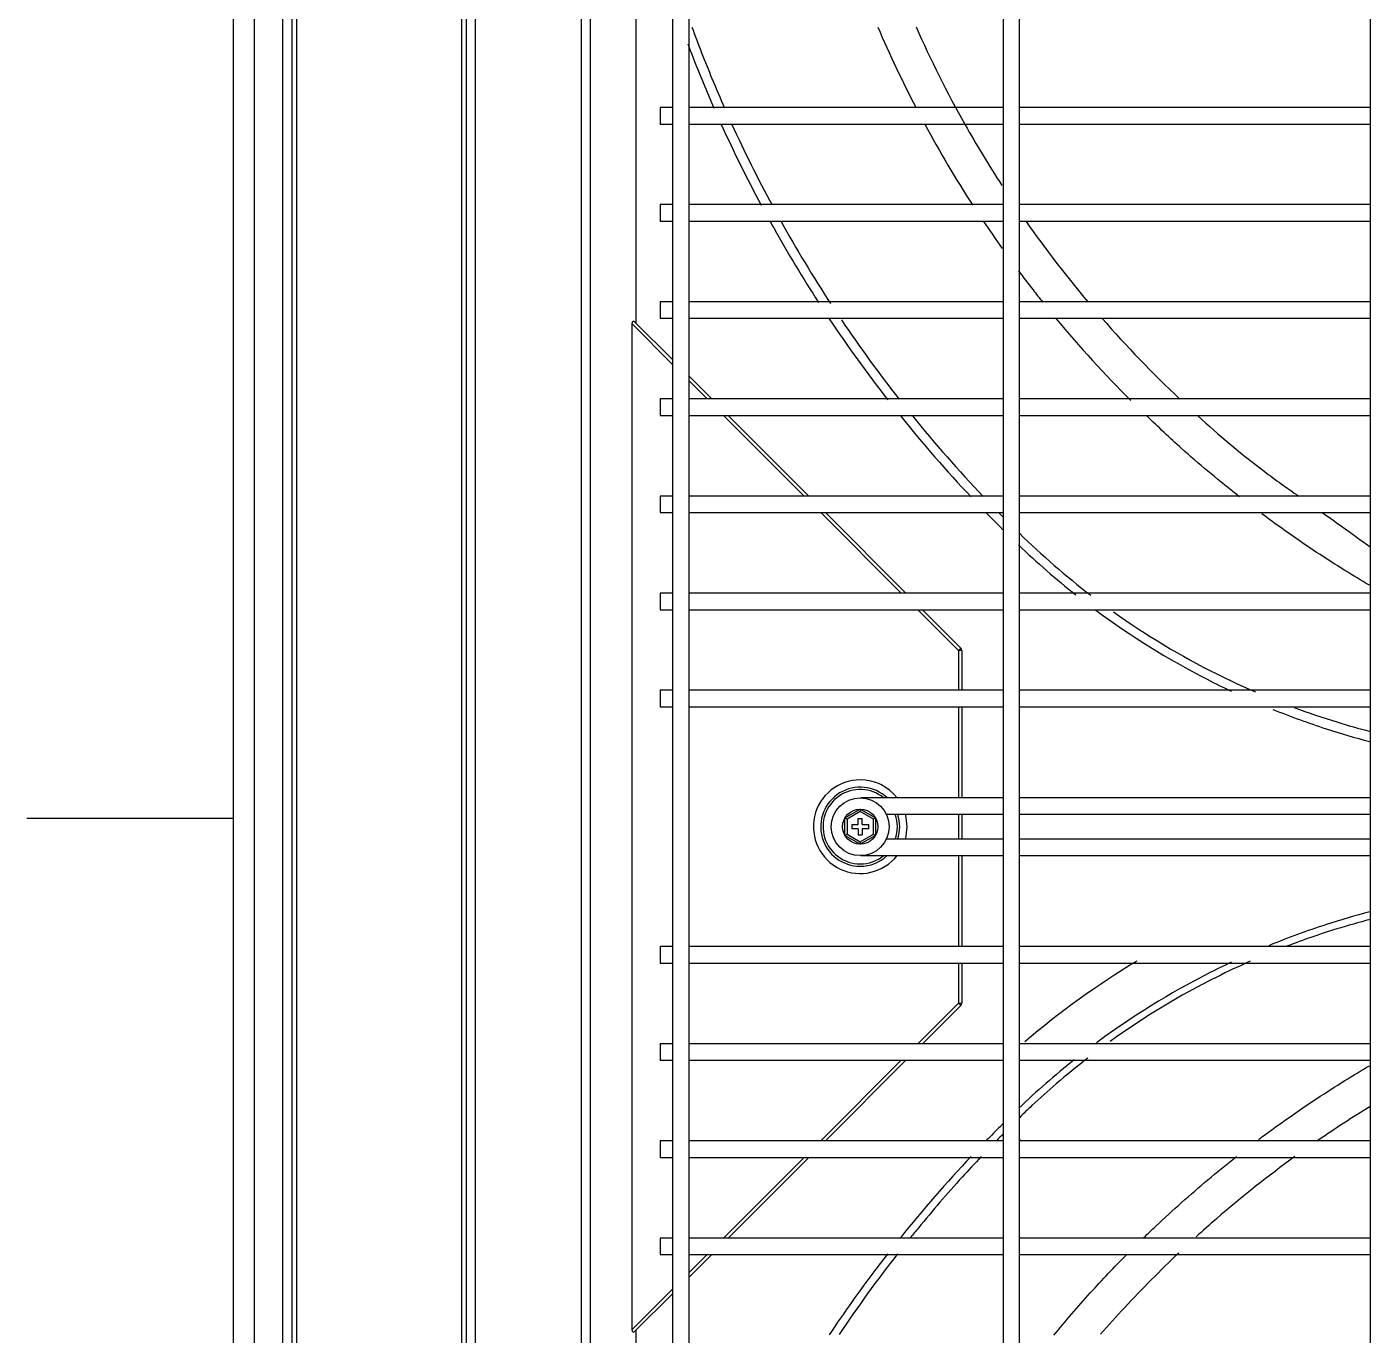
# Model space of a CAD drawing. Extents: x 58467 to 79089, y -33726 to -17391.
# Drawn here: x 72322.38 to 72354.88, y -19166.08 to -19134.43 of the extents above; entities that cross this region are included whole.
import ezdxf

# ---------------------------------------------------------------- set-up
doc = ezdxf.new("R2010")
doc.units = 0
doc.header["$LTSCALE"] = 100

# ---------------------------------------------------------------- blocks, each defined once
blk = doc.blocks.new('ZSGT')
at = {"color": 3}
for p, q in [((40406.112, -24505.674, -3.539), (40406.112, -24624.037, -3.539)), ((40406.512, -24624.037, -3.539), (40406.512, -24505.674, -3.539)), ((40414.991, -24505.674, -3.539), (40414.991, -24624.037, -3.539)), ((40387.493, -24622.901, -3.539), (40387.493, -24506.899, -3.539)), ((40387.993, -24506.899, -3.539), (40387.993, -24622.901, -3.539)), ((40398.113, -24512.173, -3.539), (40398.113, -24617.628, -3.539)), ((40398.513, -24617.628, -3.539), (40398.513, -24512.173, -3.539)), ((40388.688, -24617.494, -3.539), (40388.688, -24512.35, -3.539)), ((40388.901, -24512.35, -3.539), (40388.901, -24617.494, -3.539)), ((40389.013, -24512.35, -3.539), (40389.013, -24617.494, -3.539)), ((40393.018, -24617.494, -3.539), (40393.018, -24512.35, -3.539)), ((40393.13, -24617.494, -3.539), (40393.13, -24512.35, -3.539)), ((40393.342, -24512.35, -3.539), (40393.342, -24617.494, -3.539)), ((40395.909, -24617.501, -3.539), (40395.909, -24512.343, -3.539)), ((40396.121, -24512.495, -3.539), (40396.121, -24617.349, -3.539)), ((40397.233, -24552.744, -3.539), (40397.233, -24541.923, -3.539)), ((40398.114, -24547.525, -3.539), (40397.814, -24547.525, -3.539)), ((40397.814, -24547.525, -3.539), (40397.814, -24547.925, -3.539)), ((40406.113, -24547.525, -3.539), (40398.514, -24547.525, -3.539)), ((40414.991, -24547.525, -3.539), (40406.513, -24547.525, -3.539)), ((40397.814, -24547.925, -3.539), (40398.114, -24547.925, -3.539)), ((40398.514, -24547.925, -3.539), (40406.113, -24547.925, -3.539)), ((40406.513, -24547.925, -3.539), (40414.991, -24547.925, -3.539)), ((40398.114, -24549.875, -3.539), (40397.814, -24549.875, -3.539)), ((40397.814, -24549.875, -3.539), (40397.814, -24550.275, -3.539)), ((40406.113, -24549.875, -3.539), (40398.514, -24549.875, -3.539)), ((40414.991, -24549.875, -3.539), (40406.513, -24549.875, -3.539)), ((40397.814, -24550.275, -3.539), (40398.114, -24550.275, -3.539)), ((40398.514, -24550.275, -3.539), (40406.113, -24550.275, -3.539)), ((40406.113, -24550.279, -3.539), (40405.64, -24550.279, -3.539)), ((40406.667, -24550.279, -3.539), (40406.512, -24550.279, -3.539)), ((40406.513, -24550.275, -3.539), (40414.991, -24550.275, -3.539)), ((40398.114, -24552.224, -3.539), (40397.814, -24552.224, -3.539)), ((40397.814, -24552.224, -3.539), (40397.814, -24552.624, -3.539)), ((40406.113, -24552.224, -3.539), (40398.514, -24552.224, -3.539)), ((40414.991, -24552.224, -3.539), (40406.513, -24552.224, -3.539)), ((40397.133, -24577.086, -3.539), (40397.133, -24552.758, -3.539)), ((40397.133, -24552.758, -3.539), (40398.113, -24553.738, -3.539)), ((40397.213, -24552.725, -3.539), (40398.114, -24553.625, -3.539)), ((40397.814, -24552.624, -3.539), (40398.114, -24552.624, -3.539)), ((40398.514, -24552.624, -3.539), (40406.113, -24552.624, -3.539)), ((40406.513, -24552.624, -3.539), (40414.991, -24552.624, -3.539)), ((40398.513, -24554.025, -3.539), (40399.063, -24554.574, -3.539)), ((40398.513, -24554.138, -3.539), (40398.95, -24554.574, -3.539)), ((40398.114, -24554.574, -3.539), (40397.814, -24554.574, -3.539)), ((40397.814, -24554.574, -3.539), (40397.814, -24554.974, -3.539)), ((40406.113, -24554.574, -3.539), (40398.514, -24554.574, -3.539)), ((40414.991, -24554.574, -3.539), (40406.513, -24554.574, -3.539)), ((40397.814, -24554.974, -3.539), (40398.114, -24554.974, -3.539)), ((40398.514, -24554.974, -3.539), (40406.113, -24554.974, -3.539)), ((40399.35, -24554.974, -3.539), (40401.299, -24556.923, -3.539)), ((40399.463, -24554.974, -3.539), (40401.412, -24556.924, -3.539)), ((40406.513, -24554.974, -3.539), (40414.991, -24554.974, -3.539)), ((40398.114, -24556.924, -3.539), (40397.814, -24556.924, -3.539)), ((40397.814, -24556.924, -3.539), (40397.814, -24557.324, -3.539)), ((40406.113, -24556.924, -3.539), (40398.514, -24556.924, -3.539)), ((40414.991, -24556.924, -3.539), (40406.513, -24556.924, -3.539)), ((40397.814, -24557.324, -3.539), (40398.114, -24557.324, -3.539)), ((40398.514, -24557.324, -3.539), (40406.113, -24557.324, -3.539)), ((40401.699, -24557.323, -3.539), (40403.649, -24559.273, -3.539)), ((40401.812, -24557.323, -3.539), (40403.762, -24559.273, -3.539)), ((40406.513, -24557.324, -3.539), (40414.991, -24557.324, -3.539)), ((40398.114, -24559.273, -3.539), (40397.814, -24559.273, -3.539)), ((40397.814, -24559.273, -3.539), (40397.814, -24559.673, -3.539)), ((40406.113, -24559.273, -3.539), (40398.514, -24559.273, -3.539)), ((40414.991, -24559.273, -3.539), (40406.513, -24559.273, -3.539)), ((40397.814, -24559.673, -3.539), (40398.114, -24559.673, -3.539)), ((40398.514, -24559.673, -3.539), (40406.113, -24559.673, -3.539)), ((40404.049, -24559.673, -3.539), (40405.032, -24560.656, -3.539)), ((40404.162, -24559.673, -3.539), (40405.089, -24560.6, -3.539)), ((40406.513, -24559.673, -3.539), (40414.991, -24559.673, -3.539)), ((40405.032, -24560.656, -3.539), (40405.089, -24560.6, -3.539)), ((40405.032, -24560.656, -3.539), (40405.032, -24561.623, -3.539)), ((40405.112, -24560.656, -3.539), (40405.032, -24560.656, -3.539)), ((40405.112, -24560.656, -3.539), (40405.112, -24561.623, -3.539)), ((40398.114, -24561.623, -3.539), (40397.814, -24561.623, -3.539)), ((40397.814, -24561.623, -3.539), (40397.814, -24562.023, -3.539)), ((40406.113, -24561.623, -3.539), (40398.514, -24561.623, -3.539)), ((40414.991, -24561.623, -3.539), (40406.513, -24561.623, -3.539)), ((40397.814, -24562.023, -3.539), (40398.114, -24562.023, -3.539)), ((40398.514, -24562.023, -3.539), (40406.113, -24562.023, -3.539)), ((40405.032, -24562.023, -3.539), (40405.032, -24564.222, -3.539)), ((40405.112, -24562.023, -3.539), (40405.112, -24564.222, -3.539)), ((40406.513, -24562.023, -3.539), (40414.991, -24562.023, -3.539)), ((40404.047, -24564.222, -3.539), (40402.672, -24564.222, -3.539)), ((40404.33, -24564.222, -3.539), (40404.047, -24564.222, -3.539)), ((40404.695, -24564.222, -3.539), (40404.33, -24564.222, -3.539)), ((40404.978, -24564.222, -3.539), (40404.695, -24564.222, -3.539)), ((40406.113, -24564.222, -3.539), (40404.978, -24564.222, -3.539)), ((40414.991, -24564.222, -3.539), (40406.513, -24564.222, -3.539)), ((40402.286, -24564.71, -3.539), (40402.654, -24564.497, -3.539)), ((40402.654, -24564.555, -3.539), (40402.336, -24564.738, -3.539)), ((40402.654, -24564.497, -3.539), (40403.022, -24564.71, -3.539)), ((40402.654, -24564.497, -3.539), (40402.654, -24564.555, -3.539)), ((40402.972, -24564.738, -3.539), (40402.654, -24564.555, -3.539)), ((40387.493, -24564.72, -3.539), (40382.493, -24564.72, -3.539)), ((40402.286, -24565.134, -3.539), (40402.286, -24564.71, -3.539)), ((40402.286, -24564.71, -3.539), (40402.336, -24564.738, -3.539)), ((40402.336, -24564.738, -3.539), (40402.336, -24565.106, -3.539)), ((40402.454, -24564.872, -3.539), (40402.604, -24564.872, -3.539)), ((40402.454, -24564.872, -3.539), (40402.454, -24564.972, -3.539)), ((40402.604, -24564.722, -3.539), (40402.704, -24564.722, -3.539)), ((40402.604, -24564.872, -3.539), (40402.604, -24564.722, -3.539)), ((40402.704, -24564.872, -3.539), (40402.704, -24564.722, -3.539)), ((40402.704, -24564.872, -3.539), (40402.854, -24564.872, -3.539)), ((40402.854, -24564.872, -3.539), (40402.854, -24564.972, -3.539)), ((40403.022, -24564.71, -3.539), (40402.972, -24564.738, -3.539)), ((40402.972, -24565.106, -3.539), (40402.972, -24564.738, -3.539)), ((40403.022, -24564.71, -3.539), (40403.022, -24565.134, -3.539)), ((40403.286, -24564.622, -3.539), (40404.047, -24564.622, -3.539)), ((40404.047, -24564.622, -3.539), (40404.33, -24564.622, -3.539)), ((40404.33, -24564.622, -3.539), (40404.695, -24564.622, -3.539)), ((40404.695, -24564.622, -3.539), (40404.978, -24564.622, -3.539)), ((40404.978, -24564.622, -3.539), (40406.113, -24564.622, -3.539)), ((40405.032, -24564.622, -3.539), (40405.032, -24565.222, -3.539)), ((40405.112, -24564.622, -3.539), (40405.112, -24565.222, -3.539)), ((40406.513, -24564.622, -3.539), (40414.991, -24564.622, -3.539)), ((40402.336, -24565.106, -3.539), (40402.286, -24565.134, -3.539)), ((40402.654, -24565.347, -3.539), (40402.286, -24565.134, -3.539)), ((40402.336, -24565.106, -3.539), (40402.654, -24565.289, -3.539)), ((40402.604, -24564.972, -3.539), (40402.454, -24564.972, -3.539)), ((40402.604, -24564.972, -3.539), (40402.604, -24565.122, -3.539)), ((40402.604, -24565.122, -3.539), (40402.704, -24565.122, -3.539)), ((40402.654, -24565.289, -3.539), (40402.972, -24565.106, -3.539)), ((40403.022, -24565.134, -3.539), (40402.654, -24565.347, -3.539)), ((40402.704, -24564.972, -3.539), (40402.704, -24565.122, -3.539)), ((40402.854, -24564.972, -3.539), (40402.704, -24564.972, -3.539)), ((40402.972, -24565.106, -3.539), (40403.022, -24565.134, -3.539)), ((40404.047, -24565.222, -3.539), (40403.286, -24565.222, -3.539)), ((40404.329, -24565.222, -3.539), (40404.047, -24565.222, -3.539)), ((40404.695, -24565.222, -3.539), (40404.329, -24565.222, -3.539)), ((40404.978, -24565.222, -3.539), (40404.695, -24565.222, -3.539)), ((40406.112, -24565.222, -3.539), (40404.978, -24565.222, -3.539)), ((40414.991, -24565.222, -3.539), (40406.512, -24565.222, -3.539)), ((40402.654, -24565.289, -3.539), (40402.654, -24565.347, -3.539)), ((40402.668, -24565.622, -3.539), (40404.047, -24565.622, -3.539)), ((40404.047, -24565.622, -3.539), (40404.329, -24565.622, -3.539)), ((40404.329, -24565.622, -3.539), (40404.695, -24565.622, -3.539)), ((40404.329, -24565.622, -3.539), (40404.329, -24565.622, -3.539)), ((40404.695, -24565.622, -3.539), (40404.978, -24565.622, -3.539)), ((40404.695, -24565.622, -3.539), (40404.695, -24565.622, -3.539)), ((40404.978, -24565.622, -3.539), (40406.112, -24565.622, -3.539)), ((40405.032, -24565.622, -3.539), (40405.032, -24567.822, -3.539)), ((40405.112, -24565.622, -3.539), (40405.112, -24567.822, -3.539)), ((40406.512, -24565.622, -3.539), (40414.991, -24565.622, -3.539)), ((40398.114, -24567.822, -3.539), (40397.814, -24567.822, -3.539)), ((40397.814, -24567.822, -3.539), (40397.814, -24568.222, -3.539)), ((40406.113, -24567.822, -3.539), (40398.514, -24567.822, -3.539)), ((40414.991, -24567.822, -3.539), (40406.513, -24567.822, -3.539)), ((40397.814, -24568.222, -3.539), (40398.114, -24568.222, -3.539)), ((40398.514, -24568.222, -3.539), (40406.113, -24568.222, -3.539)), ((40405.032, -24568.222, -3.539), (40405.032, -24569.188, -3.539)), ((40405.112, -24568.222, -3.539), (40405.112, -24569.188, -3.539)), ((40406.513, -24568.222, -3.539), (40414.991, -24568.222, -3.539)), ((40405.032, -24569.188, -3.539), (40404.048, -24570.172, -3.539)), ((40405.089, -24569.244, -3.539), (40404.161, -24570.172, -3.539)), ((40405.089, -24569.244, -3.539), (40405.032, -24569.188, -3.539)), ((40405.032, -24569.188, -3.539), (40405.112, -24569.188, -3.539)), ((40398.114, -24570.172, -3.539), (40397.814, -24570.172, -3.539)), ((40397.814, -24570.172, -3.539), (40397.814, -24570.571, -3.539)), ((40406.113, -24570.172, -3.539), (40398.514, -24570.172, -3.539)), ((40414.991, -24570.172, -3.539), (40406.513, -24570.172, -3.539)), ((40397.814, -24570.571, -3.539), (40398.114, -24570.571, -3.539)), ((40398.514, -24570.571, -3.539), (40406.113, -24570.571, -3.539)), ((40403.648, -24570.571, -3.539), (40401.698, -24572.521, -3.539)), ((40403.761, -24570.572, -3.539), (40401.812, -24572.521, -3.539)), ((40406.513, -24570.571, -3.539), (40414.991, -24570.571, -3.539)), ((40398.114, -24572.521, -3.539), (40397.814, -24572.521, -3.539)), ((40397.814, -24572.521, -3.539), (40397.814, -24572.921, -3.539)), ((40406.113, -24572.521, -3.539), (40398.514, -24572.521, -3.539)), ((40414.991, -24572.521, -3.539), (40406.513, -24572.521, -3.539)), ((40397.814, -24572.921, -3.539), (40398.114, -24572.921, -3.539)), ((40398.514, -24572.921, -3.539), (40406.113, -24572.921, -3.539)), ((40401.299, -24572.921, -3.539), (40399.349, -24574.871, -3.539)), ((40401.412, -24572.921, -3.539), (40399.462, -24574.871, -3.539)), ((40406.513, -24572.921, -3.539), (40414.991, -24572.921, -3.539)), ((40398.114, -24574.871, -3.539), (40397.814, -24574.871, -3.539)), ((40397.814, -24574.871, -3.539), (40397.814, -24575.271, -3.539)), ((40406.113, -24574.871, -3.539), (40398.514, -24574.871, -3.539)), ((40414.991, -24574.871, -3.539), (40406.513, -24574.871, -3.539)), ((40397.814, -24575.271, -3.539), (40398.114, -24575.271, -3.539)), ((40399.062, -24575.271, -3.539), (40398.513, -24575.819, -3.539)), ((40398.949, -24575.271, -3.539), (40398.513, -24575.706, -3.539)), ((40398.514, -24575.271, -3.539), (40406.113, -24575.271, -3.539)), ((40406.513, -24575.271, -3.539), (40414.991, -24575.271, -3.539)), ((40398.113, -24576.106, -3.539), (40397.133, -24577.086, -3.539)), ((40398.114, -24576.219, -3.539), (40397.213, -24577.12, -3.539)), ((40397.233, -24587.921, -3.539), (40397.233, -24577.1, -3.539))]:
    blk.add_line(p, q, dxfattribs=at)
for radius in [0.7, 0.425, 0.425]:
    blk.add_circle((40402.654, -24564.922, -3.539), radius, dxfattribs=at)
for centre, radius, start, end in [((40405.032, -24560.656, -3.539), 0.08, 0, 45), ((40402.654, -24564.922, -3.539), 1.133, 90, 321.8569), ((40402.654, -24564.922, -3.539), 0.956, 47.0195, 270), ((40402.654, -24564.922, -3.539), 1.133, 38.1375, 90), ((40402.654, -24564.922, -3.539), 0.9, 51.0356, 270), ((40402.654, -24564.922, -3.539), 0.9, 340.5432, 19.457), ((40402.654, -24564.922, -3.539), 0.956, 341.7356, 18.2643), ((40402.654, -24564.922, -3.539), 1.133, 344.6551, 15.3394), ((40402.654, -24564.922, -3.539), 0.9, 270, 308.9588), ((40402.654, -24564.922, -3.539), 0.956, 270, 312.9806), ((40405.032, -24569.188, -3.539), 0.08, 315, 0)]:
    blk.add_arc(centre, radius, start, end, dxfattribs=at)
for centre, major_axis in [((40397.213, -24552.838, -3.539), (0.057, -0.137)), ((40397.213, -24577.006, -3.539), (0.057, 0.137))]:
    blk.add_ellipse(centre, major_axis=major_axis, ratio=0.414214, start_param=2.356194, end_param=3.926991, dxfattribs=at)
for points, knots in [([(40398.582, -24545.58, -3.539), (40398.735, -24545.998, -3.539), (40398.897, -24546.414, -3.539), (40399.166, -24547.064, -3.539), (40399.267, -24547.301, -3.539), (40399.371, -24547.536, -3.539)], [0, 0, 0, 0, 0.635021, 0.635021, 1, 1, 1, 1]), ([(40404.004, -24545.576, -3.539), (40404.355, -24546.366, -3.539), (40404.999, -24547.654, -3.539), (40405.764, -24548.921, -3.539), (40406.08, -24549.409, -3.539)], [0, 0, 0, 0, 0.61117, 1, 1, 1, 1]), ([(40398.483, -24545.989, -3.539), (40398.522, -24546.092, -3.539), (40398.561, -24546.195, -3.539), (40398.764, -24546.714, -3.539), (40398.936, -24547.129, -3.539), (40399.116, -24547.54, -3.539)], [0, 0, 0, 0, 0.197193, 0.197193, 1, 1, 1, 1]), ([(40400.475, -24550.286, -3.539), (40400.503, -24550.337, -3.539), (40400.532, -24550.388, -3.539), (40400.904, -24551.053, -3.539), (40401.266, -24551.653, -3.539), (40401.646, -24552.24, -3.539)], [0, 0, 0, 0, 0.077105, 0.077105, 1, 1, 1, 1]), ([(40406.484, -24551.477, -3.539), (40406.6, -24551.632, -3.539), (40406.717, -24551.786, -3.539), (40406.913, -24552.037, -3.539), (40406.991, -24552.136, -3.539), (40407.069, -24552.233, -3.539)], [0, 0, 0, 0, 0.608126, 0.608126, 1, 1, 1, 1]), ([(40411.833, -24556.944, -3.539), (40411.792, -24556.911, -3.539), (40411.313, -24556.536, -3.539), (40410.548, -24555.899, -3.539), (40409.864, -24555.253, -3.539), (40409.586, -24554.986, -3.539)], [0, 0, 0, 0, 0.052501, 0.612417, 1, 1, 1, 1]), ([(40410.822, -24554.983, -3.539), (40411.332, -24555.449, -3.539), (40412.123, -24556.122, -3.539), (40412.978, -24556.728, -3.539), (40413.261, -24556.926, -3.539)], [0, 0, 0, 0, 0.672281, 1, 1, 1, 1]), ([(40414.974, -24559.082, -3.539), (40414.774, -24558.964, -3.539), (40414.114, -24558.565, -3.539), (40413.243, -24557.99, -3.539), (40412.586, -24557.514, -3.539), (40412.368, -24557.351, -3.539)], [0, 0, 0, 0, 0.221999, 0.739418, 1, 1, 1, 1]), ([(40413.829, -24557.321, -3.539), (40413.985, -24557.43, -3.539), (40414.372, -24557.703, -3.539), (40414.755, -24557.986, -3.539), (40414.988, -24558.149, -3.539)], [0, 0, 0, 0, 0.404883, 1, 1, 1, 1]), ([(40408.354, -24559.685, -3.539), (40409.2, -24560.312, -3.539), (40410.097, -24560.869, -3.539), (40411.24, -24561.456, -3.539), (40411.435, -24561.552, -3.539), (40411.632, -24561.645, -3.539)], [0, 0, 0, 0, 0.829987, 0.829987, 1, 1, 1, 1]), ([(40408.78, -24559.726, -3.539), (40409.574, -24560.29, -3.539), (40410.407, -24560.791, -3.539), (40411.585, -24561.38, -3.539), (40411.898, -24561.525, -3.539), (40412.215, -24561.663, -3.539)], [0, 0, 0, 0, 0.739872, 0.739872, 1, 1, 1, 1]), ([(40412.636, -24562.084, -3.539), (40413.062, -24562.257, -3.539), (40413.493, -24562.413, -3.539), (40414.275, -24562.667, -3.539), (40414.626, -24562.769, -3.539), (40414.979, -24562.862, -3.539)], [0, 0, 0, 0, 0.555539, 0.555539, 1, 1, 1, 1]), ([(40413.151, -24562.039, -3.539), (40413.493, -24562.166, -3.539), (40413.837, -24562.283, -3.539), (40414.45, -24562.471, -3.539), (40414.719, -24562.547, -3.539), (40414.988, -24562.617, -3.539)], [0, 0, 0, 0, 0.563574, 0.563574, 1, 1, 1, 1]), ([(40414.983, -24566.981, -3.539), (40414.631, -24567.074, -3.539), (40414.283, -24567.176, -3.539), (40413.464, -24567.44, -3.539), (40412.997, -24567.611, -3.539), (40412.537, -24567.8, -3.539)], [0, 0, 0, 0, 0.420981, 0.420981, 1, 1, 1, 1]), ([(40414.989, -24567.168, -3.539), (40414.719, -24567.238, -3.539), (40414.451, -24567.314, -3.539), (40413.778, -24567.52, -3.539), (40413.375, -24567.66, -3.539), (40412.976, -24567.812, -3.539)], [0, 0, 0, 0, 0.398194, 0.398194, 1, 1, 1, 1]), ([(40412.089, -24568.177, -3.539), (40411.816, -24568.298, -3.539), (40411.545, -24568.426, -3.539), (40410.379, -24569.009, -3.539), (40409.52, -24569.527, -3.539), (40408.703, -24570.114, -3.539)], [0, 0, 0, 0, 0.228133, 0.228133, 1, 1, 1, 1]), ([(40411.631, -24568.2, -3.539), (40411.443, -24568.289, -3.539), (40411.256, -24568.381, -3.539), (40410.143, -24568.95, -3.539), (40409.245, -24569.505, -3.539), (40408.394, -24570.131, -3.539), (40408.382, -24570.14, -3.539), (40408.37, -24570.15, -3.539)], [0, 0, 0, 0, 0.165073, 0.165073, 0.987864, 0.987864, 1, 1, 1, 1]), ([(40408.158, -24570.521, -3.539), (40407.9, -24570.721, -3.539), (40407.646, -24570.928, -3.539), (40407.198, -24571.314, -3.539), (40407.002, -24571.49, -3.539), (40406.708, -24571.765, -3.539), (40406.606, -24571.862, -3.539), (40406.505, -24571.961, -3.539)], [0, 0, 0, 0, 0.449884, 0.449884, 0.8085, 0.8085, 1, 1, 1, 1]), ([(40412.287, -24572.494, -3.539), (40412.313, -24572.474, -3.539), (40412.557, -24572.291, -3.539), (40413.025, -24571.954, -3.539), (40413.697, -24571.496, -3.539), (40414.346, -24571.08, -3.539), (40414.774, -24570.821, -3.539), (40414.974, -24570.704, -3.539)], [0, 0, 0, 0, 0.030003, 0.283624, 0.535302, 0.785046, 1, 1, 1, 1]), ([(40405.58, -24572.903, -3.539), (40405.425, -24573.068, -3.539), (40405.271, -24573.233, -3.539), (40404.756, -24573.801, -3.539), (40404.404, -24574.21, -3.539), (40403.999, -24574.702, -3.539), (40403.936, -24574.779, -3.539), (40403.874, -24574.856, -3.539)], [0, 0, 0, 0, 0.260082, 0.260082, 0.885277, 0.885277, 1, 1, 1, 1]), ([(40409.52, -24574.858, -3.539), (40409.615, -24574.765, -3.539), (40409.914, -24574.477, -3.539), (40410.427, -24574.009, -3.539), (40411.061, -24573.462, -3.539), (40411.507, -24573.098, -3.539), (40411.739, -24572.915, -3.539), (40411.754, -24572.903, -3.539)], [0, 0, 0, 0, 0.134617, 0.418834, 0.70095, 0.980961, 1, 1, 1, 1]), ([(40413.172, -24572.902, -3.539), (40412.526, -24573.369, -3.539), (40411.721, -24574.005, -3.539), (40410.942, -24574.696, -3.539), (40410.779, -24574.845, -3.539)], [0, 0, 0, 0, 0.788206, 1, 1, 1, 1]), ([(40403.319, -24575.253, -3.539), (40403.223, -24575.376, -3.539), (40403.128, -24575.5, -3.539), (40402.642, -24576.142, -3.539), (40402.265, -24576.672, -3.539), (40401.904, -24577.213, -3.539)], [0, 0, 0, 0, 0.194449, 0.194449, 1, 1, 1, 1]), ([(40407.34, -24577.218, -3.539), (40407.626, -24576.872, -3.539), (40407.919, -24576.532, -3.539), (40408.509, -24575.882, -3.539), (40408.801, -24575.573, -3.539), (40409.105, -24575.267, -3.539)], [0, 0, 0, 0, 0.511236, 0.511236, 1, 1, 1, 1]), ([(40410.359, -24575.234, -3.539), (40409.913, -24575.657, -3.539), (40409.275, -24576.301, -3.539), (40408.657, -24576.98, -3.539), (40408.466, -24577.198, -3.539)], [0, 0, 0, 0, 0.68539, 1, 1, 1, 1])]:
    blk.add_open_spline(points, degree=3, knots=knots, dxfattribs=at)
for points in [[(40403.081, -24545.581, -3.539), (40403.365, -24546.244, -3.539), (40403.674, -24546.894, -3.539), (40404.005, -24547.531, -3.539)], [(40399.293, -24547.935, -3.539), (40399.594, -24548.597, -3.539), (40399.916, -24549.25, -3.539), (40400.258, -24549.888, -3.539)], [(40399.55, -24547.934, -3.539), (40399.851, -24548.593, -3.539), (40400.176, -24549.244, -3.539), (40400.521, -24549.883, -3.539)], [(40404.216, -24547.928, -3.539), (40404.576, -24548.594, -3.539), (40404.962, -24549.246, -3.539), (40405.375, -24549.884, -3.539)], [(40400.738, -24550.28, -3.539), (40401.114, -24550.956, -3.539), (40401.514, -24551.618, -3.539), (40401.935, -24552.263, -3.539)], [(40405.637, -24550.281, -3.539), (40405.784, -24550.5, -3.539), (40405.934, -24550.718, -3.539), (40406.088, -24550.934, -3.539)], [(40406.666, -24550.279, -3.539), (40407.13, -24550.942, -3.539), (40407.63, -24551.595, -3.539), (40408.166, -24552.231, -3.539)], [(40401.907, -24552.638, -3.539), (40402.354, -24553.307, -3.539), (40402.824, -24553.959, -3.539), (40403.319, -24554.594, -3.539)], [(40402.201, -24552.664, -3.539), (40402.644, -24553.32, -3.539), (40403.109, -24553.959, -3.539), (40403.597, -24554.581, -3.539)], [(40407.391, -24552.629, -3.539), (40407.962, -24553.318, -3.539), (40408.565, -24553.979, -3.539), (40409.198, -24554.612, -3.539)], [(40408.507, -24552.628, -3.539), (40409.095, -24553.298, -3.539), (40409.723, -24553.949, -3.539), (40410.388, -24554.579, -3.539)], [(40403.633, -24554.989, -3.539), (40404.172, -24555.66, -3.539), (40404.74, -24556.312, -3.539), (40405.335, -24556.943, -3.539)], [(40403.919, -24554.985, -3.539), (40404.463, -24555.657, -3.539), (40405.033, -24556.307, -3.539), (40405.631, -24556.936, -3.539)], [(40405.711, -24557.336, -3.539), (40405.822, -24557.449, -3.539), (40405.933, -24557.562, -3.539), (40406.045, -24557.674, -3.539)], [(40406.012, -24557.33, -3.539), (40406.044, -24557.363, -3.539), (40406.076, -24557.395, -3.539), (40406.108, -24557.428, -3.539)], [(40406.045, -24557.674, -3.539), (40406.066, -24557.695, -3.539), (40406.087, -24557.716, -3.539), (40406.107, -24557.737, -3.539)], [(40406.484, -24558.107, -3.539), (40406.928, -24558.532, -3.539), (40407.389, -24558.934, -3.539), (40407.868, -24559.313, -3.539)], [(40406.505, -24557.825, -3.539), (40407.052, -24558.36, -3.539), (40407.632, -24558.862, -3.539), (40408.235, -24559.324, -3.539)], [(40406.633, -24570.121, -3.539), (40407.486, -24569.392, -3.539), (40408.393, -24568.741, -3.539), (40409.352, -24568.166, -3.539)], [(40407.832, -24570.562, -3.539), (40407.368, -24570.93, -3.539), (40406.921, -24571.32, -3.539), (40406.491, -24571.731, -3.539)], [(40414.984, -24571.696, -3.539), (40414.562, -24571.954, -3.539), (40414.143, -24572.225, -3.539), (40413.729, -24572.51, -3.539)], [(40406.045, -24572.171, -3.539), (40405.934, -24572.282, -3.539), (40405.823, -24572.394, -3.539), (40405.713, -24572.507, -3.539)], [(40406.107, -24572.359, -3.539), (40406.057, -24572.409, -3.539), (40406.007, -24572.46, -3.539), (40405.957, -24572.511, -3.539)], [(40406.108, -24572.107, -3.539), (40406.087, -24572.128, -3.539), (40406.066, -24572.149, -3.539), (40406.045, -24572.171, -3.539)], [(40406.556, -24572.532, -3.539), (40406.545, -24572.521, -3.539), (40406.534, -24572.51, -3.539), (40406.523, -24572.499, -3.539)], [(40405.34, -24572.896, -3.539), (40404.742, -24573.53, -3.539), (40404.171, -24574.186, -3.539), (40403.627, -24574.864, -3.539)], [(40403.559, -24575.253, -3.539), (40403.064, -24575.887, -3.539), (40402.592, -24576.538, -3.539), (40402.145, -24577.205, -3.539)]]:
    blk.add_open_spline(points, degree=3, dxfattribs=at)

msp = doc.modelspace()

# ---------------------------------------------------------------- block references
msp.add_blockref('ZSGT', (31939.888, 5411.143))

doc.saveas('drawing.dxf')
